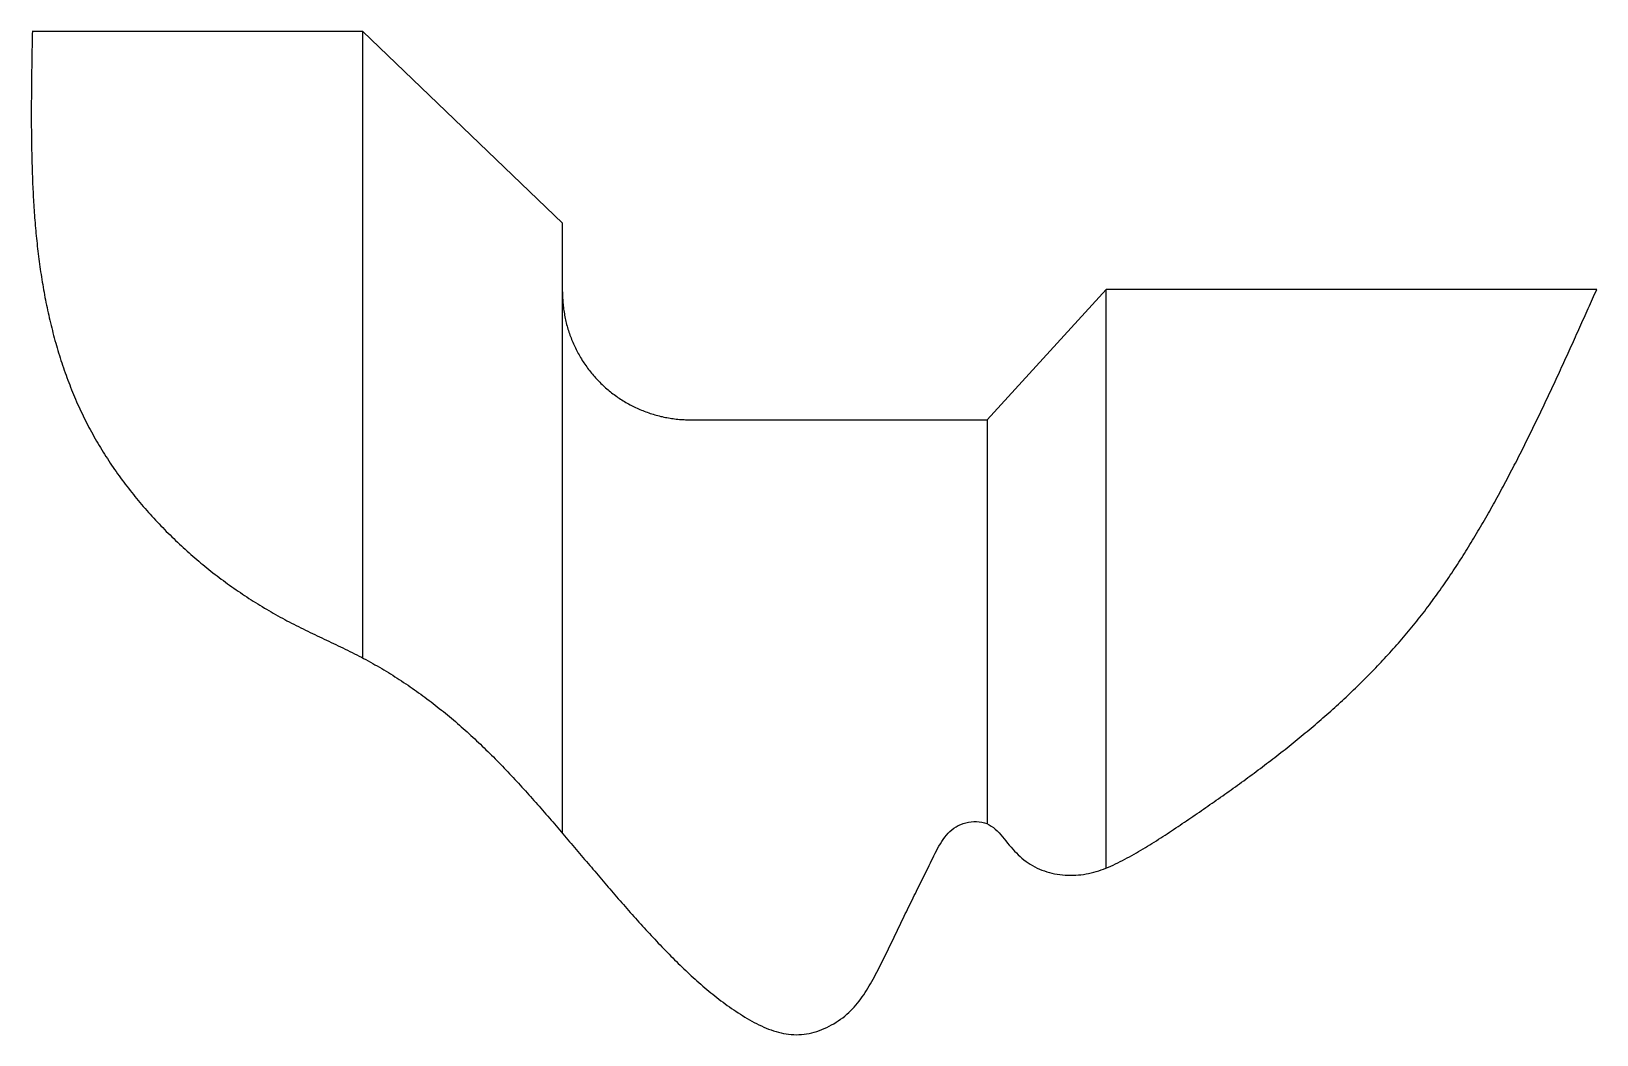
# Model space of a CAD drawing. Extents: x 0 to 920, y 0 to 461.
# Drawn here: x 836.51 to 861, y 92.48 to 108.17 of the extents above; entities that cross this region are included whole.
import ezdxf

# ---------------------------------------------------------------- set-up
doc = ezdxf.new("R2010")
doc.units = 0
doc.layers.get('0').update_dxf_attribs({"linetype": 'CONTINUOUS'})

msp = doc.modelspace()

# ---------------------------------------------------------------- linework, layer by layer
at = {"color": 2, "linetype": 'CONTINUOUS'}
for p, q in [((836.523, 108.007), (836.522, 107.967)), ((836.524, 108.088), (836.523, 108.048)), ((836.523, 108.048), (836.523, 108.007)), ((836.525, 108.129), (836.524, 108.088)), ((836.526, 108.169), (836.525, 108.129)), ((836.519, 107.805), (836.518, 107.764)), ((836.518, 107.764), (836.518, 107.724)), ((836.52, 107.845), (836.519, 107.805)), ((836.521, 107.926), (836.52, 107.886)), ((836.52, 107.886), (836.52, 107.845)), ((836.522, 107.967), (836.521, 107.926)), ((836.515, 107.521), (836.514, 107.481)), ((836.516, 107.602), (836.515, 107.562)), ((836.515, 107.562), (836.515, 107.521)), ((836.517, 107.683), (836.516, 107.643)), ((836.516, 107.643), (836.516, 107.602)), ((836.518, 107.724), (836.517, 107.683)), ((836.512, 107.278), (836.511, 107.238)), ((836.513, 107.359), (836.512, 107.319)), ((836.512, 107.319), (836.512, 107.278)), ((836.514, 107.44), (836.513, 107.4)), ((836.513, 107.4), (836.513, 107.359)), ((836.514, 107.481), (836.514, 107.44)), ((836.511, 107.116), (836.51, 107.076)), ((836.51, 107.076), (836.51, 107.035)), ((836.51, 107.035), (836.51, 106.995)), ((836.511, 107.238), (836.511, 107.197)), ((836.511, 107.197), (836.511, 107.157)), ((836.511, 107.157), (836.511, 107.116)), ((836.51, 106.995), (836.51, 106.954)), ((836.51, 106.954), (836.51, 106.914)), ((836.51, 106.914), (836.51, 106.873)), ((836.51, 106.873), (836.51, 106.833)), ((836.51, 106.833), (836.51, 106.792)), ((836.51, 106.792), (836.51, 106.752)), ((836.51, 106.752), (836.51, 106.711)), ((836.51, 106.711), (836.51, 106.671)), ((836.51, 106.671), (836.511, 106.63)), ((836.511, 106.63), (836.511, 106.589)), ((836.511, 106.589), (836.511, 106.549)), ((836.511, 106.549), (836.512, 106.508)), ((836.512, 106.508), (836.512, 106.468)), ((836.512, 106.468), (836.513, 106.427)), ((836.513, 106.427), (836.513, 106.387)), ((836.513, 106.387), (836.514, 106.346)), ((836.514, 106.346), (836.515, 106.306)), ((836.515, 106.306), (836.516, 106.265)), ((836.516, 106.265), (836.517, 106.225)), ((836.517, 106.225), (836.517, 106.184)), ((836.517, 106.184), (836.519, 106.144)), ((836.519, 106.144), (836.52, 106.103)), ((836.52, 106.103), (836.521, 106.063)), ((836.521, 106.063), (836.522, 106.022)), ((836.522, 106.022), (836.523, 105.982)), ((836.523, 105.982), (836.525, 105.941)), ((836.525, 105.941), (836.526, 105.901)), ((836.526, 105.901), (836.528, 105.86)), ((836.528, 105.86), (836.529, 105.82)), ((836.529, 105.82), (836.531, 105.779)), ((836.531, 105.779), (836.533, 105.739)), ((836.533, 105.739), (836.535, 105.698)), ((836.535, 105.698), (836.537, 105.658)), ((836.537, 105.658), (836.539, 105.617)), ((836.539, 105.617), (836.541, 105.577)), ((836.541, 105.577), (836.543, 105.536)), ((836.543, 105.536), (836.546, 105.496)), ((836.546, 105.496), (836.548, 105.455)), ((836.548, 105.455), (836.551, 105.415)), ((836.551, 105.415), (836.554, 105.374)), ((836.554, 105.374), (836.556, 105.334)), ((836.556, 105.334), (836.559, 105.294)), ((836.559, 105.294), (836.562, 105.253)), ((836.562, 105.253), (836.566, 105.213)), ((836.566, 105.213), (836.569, 105.172)), ((836.569, 105.172), (836.572, 105.132)), ((836.572, 105.132), (836.576, 105.091)), ((836.576, 105.091), (836.579, 105.051)), ((836.579, 105.051), (836.583, 105.011)), ((836.583, 105.011), (836.587, 104.97)), ((836.587, 104.97), (836.591, 104.93)), ((836.591, 104.93), (836.595, 104.89)), ((836.595, 104.89), (836.6, 104.849)), ((836.6, 104.849), (836.604, 104.809)), ((836.604, 104.809), (836.608, 104.769)), ((836.608, 104.769), (836.613, 104.729)), ((836.613, 104.729), (836.618, 104.688)), ((836.618, 104.688), (836.623, 104.648)), ((836.623, 104.648), (836.628, 104.608)), ((836.628, 104.608), (836.633, 104.568)), ((836.633, 104.568), (836.639, 104.527)), ((836.639, 104.527), (836.644, 104.487)), ((836.644, 104.487), (836.65, 104.447)), ((836.65, 104.447), (836.656, 104.407)), ((836.656, 104.407), (836.662, 104.367)), ((836.662, 104.367), (836.668, 104.327)), ((836.668, 104.327), (836.675, 104.287)), ((836.675, 104.287), (836.681, 104.247)), ((836.681, 104.247), (836.688, 104.207)), ((836.688, 104.207), (836.695, 104.167)), ((836.695, 104.167), (836.702, 104.127)), ((836.702, 104.127), (836.709, 104.087)), ((836.709, 104.087), (836.716, 104.047)), ((860.966, 104.058), (860.983, 104.095)), ((860.983, 104.095), (860.999, 104.132)), ((836.716, 104.047), (836.724, 104.007)), ((836.724, 104.007), (836.732, 103.967)), ((836.732, 103.967), (836.739, 103.927)), ((836.739, 103.927), (836.747, 103.887)), ((836.747, 103.887), (836.756, 103.847)), ((836.756, 103.847), (836.764, 103.808)), ((860.851, 103.799), (860.867, 103.836)), ((860.867, 103.836), (860.884, 103.873)), ((860.884, 103.873), (860.9, 103.91)), ((860.9, 103.91), (860.917, 103.947)), ((860.917, 103.947), (860.933, 103.984)), ((860.933, 103.984), (860.95, 104.021)), ((860.95, 104.021), (860.966, 104.058)), ((836.764, 103.808), (836.773, 103.768)), ((836.773, 103.768), (836.782, 103.728)), ((836.782, 103.728), (836.791, 103.689)), ((836.791, 103.689), (836.8, 103.649)), ((836.8, 103.649), (836.809, 103.609)), ((836.809, 103.609), (836.819, 103.57)), ((860.751, 103.578), (860.768, 103.615)), ((860.768, 103.615), (860.784, 103.652)), ((860.784, 103.652), (860.801, 103.688)), ((860.801, 103.688), (860.818, 103.725)), ((860.818, 103.725), (860.834, 103.762)), ((860.834, 103.762), (860.851, 103.799)), ((836.819, 103.57), (836.829, 103.53)), ((836.829, 103.53), (836.839, 103.491)), ((836.839, 103.491), (836.849, 103.452)), ((836.849, 103.452), (836.859, 103.412)), ((836.859, 103.412), (836.87, 103.373)), ((836.87, 103.373), (836.88, 103.334)), ((860.635, 103.319), (860.652, 103.356)), ((860.652, 103.356), (860.668, 103.393)), ((860.668, 103.393), (860.685, 103.43)), ((860.685, 103.43), (860.702, 103.467)), ((860.702, 103.467), (860.718, 103.504)), ((860.718, 103.504), (860.735, 103.541)), ((860.735, 103.541), (860.751, 103.578)), ((836.88, 103.334), (836.891, 103.294)), ((836.891, 103.294), (836.903, 103.255)), ((836.903, 103.255), (836.914, 103.216)), ((836.914, 103.216), (836.926, 103.177)), ((836.926, 103.177), (836.937, 103.138)), ((836.937, 103.138), (836.949, 103.099)), ((836.949, 103.099), (836.962, 103.061)), ((860.535, 103.098), (860.551, 103.135)), ((860.551, 103.135), (860.568, 103.172)), ((860.568, 103.172), (860.585, 103.209)), ((860.585, 103.209), (860.602, 103.245)), ((860.602, 103.245), (860.618, 103.282)), ((860.618, 103.282), (860.635, 103.319)), ((836.962, 103.061), (836.974, 103.022)), ((836.974, 103.022), (836.987, 102.983)), ((836.987, 102.983), (836.999, 102.945)), ((836.999, 102.945), (837.012, 102.906)), ((837.012, 102.906), (837.026, 102.868)), ((837.026, 102.868), (837.039, 102.829)), ((860.417, 102.84), (860.434, 102.877)), ((860.434, 102.877), (860.45, 102.914)), ((860.45, 102.914), (860.467, 102.951)), ((860.467, 102.951), (860.484, 102.987)), ((860.484, 102.987), (860.501, 103.024)), ((860.501, 103.024), (860.518, 103.061)), ((860.518, 103.061), (860.535, 103.098)), ((837.039, 102.829), (837.053, 102.791)), ((837.053, 102.791), (837.067, 102.753)), ((837.067, 102.753), (837.081, 102.715)), ((837.081, 102.715), (837.095, 102.677)), ((837.095, 102.677), (837.11, 102.639)), ((837.11, 102.639), (837.125, 102.601)), ((860.297, 102.583), (860.314, 102.62)), ((860.314, 102.62), (860.332, 102.657)), ((860.332, 102.657), (860.349, 102.693)), ((860.349, 102.693), (860.366, 102.73)), ((860.366, 102.73), (860.383, 102.767)), ((860.383, 102.767), (860.4, 102.804)), ((860.4, 102.804), (860.417, 102.84)), ((837.125, 102.601), (837.14, 102.564)), ((837.14, 102.564), (837.155, 102.526)), ((837.155, 102.526), (837.17, 102.488)), ((837.17, 102.488), (837.186, 102.451)), ((837.186, 102.451), (837.202, 102.414)), ((837.202, 102.414), (837.218, 102.376)), ((837.218, 102.376), (837.235, 102.339)), ((860.194, 102.363), (860.211, 102.4)), ((860.211, 102.4), (860.228, 102.436)), ((860.228, 102.436), (860.246, 102.473)), ((860.246, 102.473), (860.263, 102.51)), ((860.263, 102.51), (860.28, 102.546)), ((860.28, 102.546), (860.297, 102.583)), ((837.235, 102.339), (837.251, 102.302)), ((837.251, 102.302), (837.268, 102.265)), ((837.268, 102.265), (837.285, 102.229)), ((837.285, 102.229), (837.303, 102.192)), ((837.303, 102.192), (837.32, 102.155)), ((837.32, 102.155), (837.338, 102.119)), ((860.071, 102.107), (860.089, 102.144)), ((860.089, 102.144), (860.107, 102.18)), ((860.107, 102.18), (860.124, 102.217)), ((860.124, 102.217), (860.142, 102.253)), ((860.142, 102.253), (860.159, 102.29)), ((860.159, 102.29), (860.176, 102.327)), ((860.176, 102.327), (860.194, 102.363)), ((837.338, 102.119), (837.356, 102.083)), ((837.356, 102.083), (837.375, 102.046)), ((837.375, 102.046), (837.393, 102.01)), ((837.393, 102.01), (837.412, 101.974)), ((837.412, 101.974), (837.431, 101.939)), ((837.431, 101.939), (837.45, 101.903)), ((837.45, 101.903), (837.47, 101.867)), ((859.947, 101.852), (859.965, 101.889)), ((859.965, 101.889), (859.983, 101.925)), ((859.983, 101.925), (860, 101.961)), ((860, 101.961), (860.018, 101.998)), ((860.018, 101.998), (860.036, 102.034)), ((860.036, 102.034), (860.054, 102.071)), ((860.054, 102.071), (860.071, 102.107)), ((837.47, 101.867), (837.49, 101.832)), ((837.49, 101.832), (837.51, 101.797)), ((837.51, 101.797), (837.53, 101.761)), ((837.53, 101.761), (837.55, 101.726)), ((837.55, 101.726), (837.571, 101.691)), ((837.571, 101.691), (837.592, 101.657)), ((837.592, 101.657), (837.613, 101.622)), ((859.82, 101.598), (859.838, 101.634)), ((859.838, 101.634), (859.857, 101.671)), ((859.857, 101.671), (859.875, 101.707)), ((859.875, 101.707), (859.893, 101.743)), ((859.893, 101.743), (859.911, 101.78)), ((859.911, 101.78), (859.929, 101.816)), ((859.929, 101.816), (859.947, 101.852)), ((837.613, 101.622), (837.634, 101.587)), ((837.634, 101.587), (837.656, 101.553)), ((837.656, 101.553), (837.678, 101.519)), ((837.678, 101.519), (837.7, 101.485)), ((837.7, 101.485), (837.722, 101.451)), ((837.722, 101.451), (837.745, 101.417)), ((837.745, 101.417), (837.767, 101.383)), ((859.709, 101.381), (859.728, 101.417)), ((859.728, 101.417), (859.747, 101.453)), ((859.747, 101.453), (859.765, 101.49)), ((859.765, 101.49), (859.783, 101.526)), ((859.783, 101.526), (859.802, 101.562)), ((859.802, 101.562), (859.82, 101.598)), ((837.767, 101.383), (837.79, 101.349)), ((837.79, 101.349), (837.813, 101.316)), ((837.813, 101.316), (837.836, 101.283)), ((837.836, 101.283), (837.86, 101.249)), ((837.86, 101.249), (837.884, 101.216)), ((837.884, 101.216), (837.907, 101.183)), ((837.907, 101.183), (837.932, 101.151)), ((837.932, 101.151), (837.956, 101.118)), ((859.578, 101.129), (859.597, 101.165)), ((859.597, 101.165), (859.616, 101.201)), ((859.616, 101.201), (859.635, 101.237)), ((859.635, 101.237), (859.653, 101.273)), ((859.653, 101.273), (859.672, 101.309)), ((859.672, 101.309), (859.691, 101.345)), ((859.691, 101.345), (859.709, 101.381)), ((837.956, 101.118), (837.98, 101.085)), ((837.98, 101.085), (838.005, 101.053)), ((838.005, 101.053), (838.03, 101.021)), ((838.03, 101.021), (838.055, 100.989)), ((838.055, 100.989), (838.08, 100.957)), ((838.08, 100.957), (838.106, 100.925)), ((838.106, 100.925), (838.131, 100.893)), ((859.443, 100.879), (859.462, 100.914)), ((859.462, 100.914), (859.482, 100.95)), ((859.482, 100.95), (859.501, 100.986)), ((859.501, 100.986), (859.52, 101.021)), ((859.52, 101.021), (859.54, 101.057)), ((859.54, 101.057), (859.559, 101.093)), ((859.559, 101.093), (859.578, 101.129)), ((838.131, 100.893), (838.157, 100.862)), ((838.157, 100.862), (838.183, 100.83)), ((838.183, 100.83), (838.209, 100.799)), ((838.209, 100.799), (838.236, 100.768)), ((838.236, 100.768), (838.262, 100.737)), ((838.262, 100.737), (838.289, 100.706)), ((838.289, 100.706), (838.316, 100.676)), ((838.316, 100.676), (838.343, 100.645)), ((859.305, 100.63), (859.325, 100.665)), ((859.325, 100.665), (859.344, 100.701)), ((859.344, 100.701), (859.364, 100.736)), ((859.364, 100.736), (859.384, 100.772)), ((859.384, 100.772), (859.404, 100.807)), ((859.404, 100.807), (859.423, 100.843)), ((859.423, 100.843), (859.443, 100.879)), ((838.343, 100.645), (838.37, 100.615)), ((838.37, 100.615), (838.397, 100.585)), ((838.397, 100.585), (838.425, 100.555)), ((838.425, 100.555), (838.453, 100.525)), ((838.453, 100.525), (838.48, 100.495)), ((838.48, 100.495), (838.508, 100.465)), ((838.508, 100.465), (838.537, 100.436)), ((838.537, 100.436), (838.565, 100.407)), ((838.565, 100.407), (838.593, 100.377)), ((859.162, 100.384), (859.183, 100.419)), ((859.183, 100.419), (859.203, 100.454)), ((859.203, 100.454), (859.224, 100.489)), ((859.224, 100.489), (859.244, 100.524)), ((859.244, 100.524), (859.264, 100.559)), ((859.264, 100.559), (859.284, 100.595)), ((859.284, 100.595), (859.305, 100.63)), ((838.593, 100.377), (838.622, 100.348)), ((838.622, 100.348), (838.651, 100.32)), ((838.651, 100.32), (838.68, 100.291)), ((838.68, 100.291), (838.709, 100.262)), ((838.709, 100.262), (838.738, 100.234)), ((838.738, 100.234), (838.768, 100.206)), ((838.768, 100.206), (838.797, 100.178)), ((838.797, 100.178), (838.827, 100.15)), ((859.016, 100.14), (859.037, 100.174)), ((859.037, 100.174), (859.058, 100.209)), ((859.058, 100.209), (859.079, 100.244)), ((859.079, 100.244), (859.1, 100.279)), ((859.1, 100.279), (859.121, 100.314)), ((859.121, 100.314), (859.142, 100.349)), ((859.142, 100.349), (859.162, 100.384)), ((838.827, 100.15), (838.857, 100.122)), ((838.857, 100.122), (838.887, 100.095)), ((838.887, 100.095), (838.917, 100.067)), ((838.917, 100.067), (838.947, 100.04)), ((838.947, 100.04), (838.977, 100.013)), ((838.977, 100.013), (839.008, 99.986)), ((839.008, 99.986), (839.039, 99.959)), ((839.039, 99.959), (839.069, 99.932)), ((839.069, 99.932), (839.1, 99.906)), ((858.865, 99.899), (858.887, 99.933)), ((858.887, 99.933), (858.909, 99.968)), ((858.909, 99.968), (858.93, 100.002)), ((858.93, 100.002), (858.952, 100.036)), ((858.952, 100.036), (858.973, 100.071)), ((858.973, 100.071), (858.995, 100.105)), ((858.995, 100.105), (859.016, 100.14)), ((839.1, 99.906), (839.131, 99.88)), ((839.131, 99.88), (839.163, 99.853)), ((839.163, 99.853), (839.194, 99.827)), ((839.194, 99.827), (839.225, 99.802)), ((839.225, 99.802), (839.257, 99.776)), ((839.257, 99.776), (839.289, 99.751)), ((839.289, 99.751), (839.32, 99.725)), ((839.32, 99.725), (839.352, 99.7)), ((839.352, 99.7), (839.385, 99.675)), ((839.385, 99.675), (839.417, 99.65)), ((858.709, 99.662), (858.732, 99.696)), ((858.732, 99.696), (858.754, 99.729)), ((858.754, 99.729), (858.777, 99.763)), ((858.777, 99.763), (858.799, 99.797)), ((858.799, 99.797), (858.821, 99.831)), ((858.821, 99.831), (858.843, 99.865)), ((858.843, 99.865), (858.865, 99.899)), ((839.417, 99.65), (839.449, 99.626)), ((839.449, 99.626), (839.482, 99.601)), ((839.482, 99.601), (839.514, 99.577)), ((839.514, 99.577), (839.547, 99.553)), ((839.547, 99.553), (839.58, 99.529)), ((839.58, 99.529), (839.613, 99.505)), ((839.613, 99.505), (839.646, 99.482)), ((839.646, 99.482), (839.679, 99.458)), ((839.679, 99.458), (839.713, 99.435)), ((839.713, 99.435), (839.746, 99.412)), ((858.525, 99.395), (858.548, 99.429)), ((858.548, 99.429), (858.571, 99.462)), ((858.571, 99.462), (858.595, 99.495)), ((858.595, 99.495), (858.618, 99.528)), ((858.618, 99.528), (858.641, 99.561)), ((858.641, 99.561), (858.664, 99.595)), ((858.664, 99.595), (858.686, 99.628)), ((858.686, 99.628), (858.709, 99.662)), ((839.746, 99.412), (839.78, 99.389)), ((839.78, 99.389), (839.813, 99.366)), ((839.813, 99.366), (839.847, 99.344)), ((839.847, 99.344), (839.881, 99.322)), ((839.881, 99.322), (839.915, 99.299)), ((839.915, 99.299), (839.949, 99.277)), ((839.949, 99.277), (839.983, 99.256)), ((839.983, 99.256), (840.018, 99.234)), ((840.018, 99.234), (840.052, 99.213)), ((840.052, 99.213), (840.087, 99.191)), ((840.087, 99.191), (840.121, 99.17)), ((858.357, 99.167), (858.381, 99.199)), ((858.381, 99.199), (858.405, 99.232)), ((858.405, 99.232), (858.429, 99.264)), ((858.429, 99.264), (858.453, 99.297)), ((858.453, 99.297), (858.477, 99.33)), ((858.477, 99.33), (858.501, 99.363)), ((858.501, 99.363), (858.525, 99.395)), ((840.121, 99.17), (840.156, 99.149)), ((840.156, 99.149), (840.191, 99.129)), ((840.191, 99.129), (840.226, 99.108)), ((840.226, 99.108), (840.261, 99.088)), ((840.261, 99.088), (840.296, 99.068)), ((840.296, 99.068), (840.332, 99.048)), ((840.332, 99.048), (840.367, 99.028)), ((840.367, 99.028), (840.402, 99.008)), ((840.402, 99.008), (840.438, 98.989)), ((840.438, 98.989), (840.474, 98.97)), ((840.474, 98.97), (840.509, 98.951)), ((840.509, 98.951), (840.545, 98.932)), ((858.158, 98.911), (858.183, 98.943)), ((858.183, 98.943), (858.208, 98.975)), ((858.208, 98.975), (858.234, 99.006)), ((858.234, 99.006), (858.258, 99.038)), ((858.258, 99.038), (858.283, 99.07)), ((858.283, 99.07), (858.308, 99.102)), ((858.308, 99.102), (858.332, 99.135)), ((858.332, 99.135), (858.357, 99.167)), ((840.545, 98.932), (840.581, 98.913)), ((840.581, 98.913), (840.617, 98.895)), ((840.617, 98.895), (840.653, 98.876)), ((840.653, 98.876), (840.69, 98.858)), ((840.69, 98.858), (840.726, 98.84)), ((840.726, 98.84), (840.762, 98.822)), ((840.762, 98.822), (840.798, 98.804)), ((840.798, 98.804), (840.835, 98.786)), ((840.835, 98.786), (840.871, 98.768)), ((840.871, 98.768), (840.908, 98.751)), ((840.908, 98.751), (840.944, 98.733)), ((840.944, 98.733), (840.981, 98.716)), ((840.981, 98.716), (841.017, 98.698)), ((841.017, 98.698), (841.054, 98.681)), ((857.951, 98.662), (857.977, 98.693)), ((857.977, 98.693), (858.003, 98.724)), ((858.003, 98.724), (858.029, 98.755)), ((858.029, 98.755), (858.055, 98.786)), ((858.055, 98.786), (858.081, 98.817)), ((858.081, 98.817), (858.107, 98.849)), ((858.107, 98.849), (858.132, 98.88)), ((858.132, 98.88), (858.158, 98.911)), ((841.054, 98.681), (841.091, 98.664)), ((841.091, 98.664), (841.127, 98.646)), ((841.127, 98.646), (841.164, 98.629)), ((841.164, 98.629), (841.2, 98.611)), ((841.2, 98.611), (841.237, 98.594)), ((841.237, 98.594), (841.274, 98.577)), ((841.274, 98.577), (841.31, 98.559)), ((841.31, 98.559), (841.347, 98.542)), ((841.347, 98.542), (841.383, 98.524)), ((841.383, 98.524), (841.42, 98.506)), ((841.42, 98.506), (841.456, 98.489)), ((841.456, 98.489), (841.492, 98.471)), ((841.492, 98.471), (841.529, 98.453)), ((841.529, 98.453), (841.565, 98.434)), ((857.736, 98.42), (857.763, 98.45)), ((857.763, 98.45), (857.79, 98.48)), ((857.79, 98.48), (857.817, 98.51)), ((857.817, 98.51), (857.844, 98.54)), ((857.844, 98.54), (857.871, 98.571)), ((857.871, 98.571), (857.898, 98.601)), ((857.898, 98.601), (857.924, 98.632)), ((857.924, 98.632), (857.951, 98.662)), ((841.565, 98.434), (841.601, 98.416)), ((841.601, 98.416), (841.637, 98.397)), ((841.637, 98.397), (841.673, 98.379)), ((841.673, 98.379), (841.709, 98.36)), ((841.709, 98.36), (841.744, 98.341)), ((841.744, 98.341), (841.78, 98.321)), ((841.78, 98.321), (841.815, 98.302)), ((841.815, 98.302), (841.851, 98.282)), ((841.851, 98.282), (841.886, 98.262)), ((841.886, 98.262), (841.921, 98.242)), ((841.921, 98.242), (841.956, 98.222)), ((841.956, 98.222), (841.991, 98.201)), ((841.991, 98.201), (842.026, 98.18)), ((857.513, 98.184), (857.542, 98.213)), ((857.542, 98.213), (857.57, 98.242)), ((857.57, 98.242), (857.598, 98.271)), ((857.598, 98.271), (857.625, 98.301)), ((857.625, 98.301), (857.653, 98.331)), ((857.653, 98.331), (857.681, 98.36)), ((857.681, 98.36), (857.708, 98.39)), ((857.708, 98.39), (857.736, 98.42)), ((842.026, 98.18), (842.061, 98.16)), ((842.061, 98.16), (842.096, 98.138)), ((842.096, 98.138), (842.13, 98.117)), ((842.13, 98.117), (842.165, 98.096)), ((842.165, 98.096), (842.199, 98.074)), ((842.199, 98.074), (842.233, 98.052)), ((842.233, 98.052), (842.267, 98.03)), ((842.267, 98.03), (842.301, 98.008)), ((842.301, 98.008), (842.335, 97.985)), ((842.335, 97.985), (842.369, 97.963)), ((842.369, 97.963), (842.403, 97.94)), ((857.284, 97.953), (857.313, 97.982)), ((857.313, 97.982), (857.342, 98.01)), ((857.342, 98.01), (857.371, 98.039)), ((857.371, 98.039), (857.4, 98.068)), ((857.4, 98.068), (857.428, 98.097)), ((857.428, 98.097), (857.457, 98.125)), ((857.457, 98.125), (857.485, 98.154)), ((857.485, 98.154), (857.513, 98.184)), ((842.403, 97.94), (842.436, 97.917)), ((842.436, 97.917), (842.469, 97.894)), ((842.469, 97.894), (842.503, 97.871)), ((842.503, 97.871), (842.536, 97.847)), ((842.536, 97.847), (842.569, 97.824)), ((842.569, 97.824), (842.602, 97.8)), ((842.602, 97.8), (842.635, 97.776)), ((842.635, 97.776), (842.668, 97.752)), ((842.668, 97.752), (842.7, 97.728)), ((842.7, 97.728), (842.733, 97.703)), ((857.02, 97.702), (857.049, 97.729)), ((857.049, 97.729), (857.079, 97.757)), ((857.079, 97.757), (857.109, 97.785)), ((857.109, 97.785), (857.138, 97.813)), ((857.138, 97.813), (857.168, 97.841)), ((857.168, 97.841), (857.197, 97.869)), ((857.197, 97.869), (857.226, 97.897)), ((857.226, 97.897), (857.255, 97.925)), ((857.255, 97.925), (857.284, 97.953)), ((842.733, 97.703), (842.765, 97.679)), ((842.765, 97.679), (842.797, 97.654)), ((842.797, 97.654), (842.829, 97.629)), ((842.829, 97.629), (842.861, 97.604)), ((842.861, 97.604), (842.893, 97.579)), ((842.893, 97.579), (842.925, 97.553)), ((842.925, 97.553), (842.957, 97.528)), ((842.957, 97.528), (842.988, 97.502)), ((842.988, 97.502), (843.02, 97.476)), ((843.02, 97.476), (843.051, 97.45)), ((856.748, 97.457), (856.778, 97.484)), ((856.778, 97.484), (856.809, 97.511)), ((856.809, 97.511), (856.839, 97.538)), ((856.839, 97.538), (856.869, 97.565)), ((856.869, 97.565), (856.9, 97.592)), ((856.9, 97.592), (856.93, 97.619)), ((856.93, 97.619), (856.96, 97.647)), ((856.96, 97.647), (856.99, 97.674)), ((856.99, 97.674), (857.02, 97.702)), ((843.051, 97.45), (843.082, 97.424)), ((843.082, 97.424), (843.113, 97.398)), ((843.113, 97.398), (843.144, 97.372)), ((843.144, 97.372), (843.175, 97.345)), ((843.175, 97.345), (843.206, 97.319)), ((843.206, 97.319), (843.236, 97.292)), ((843.236, 97.292), (843.267, 97.265)), ((843.267, 97.265), (843.297, 97.238)), ((843.297, 97.238), (843.327, 97.211)), ((856.47, 97.22), (856.501, 97.246)), ((856.501, 97.246), (856.532, 97.272)), ((856.532, 97.272), (856.563, 97.298)), ((856.563, 97.298), (856.594, 97.324)), ((856.594, 97.324), (856.625, 97.351)), ((856.625, 97.351), (856.656, 97.377)), ((856.656, 97.377), (856.687, 97.404)), ((856.687, 97.404), (856.717, 97.43)), ((856.717, 97.43), (856.748, 97.457)), ((843.327, 97.211), (843.357, 97.184)), ((843.357, 97.184), (843.387, 97.156)), ((843.387, 97.156), (843.417, 97.129)), ((843.417, 97.129), (843.447, 97.101)), ((843.447, 97.101), (843.476, 97.074)), ((843.476, 97.074), (843.506, 97.046)), ((843.506, 97.046), (843.535, 97.018)), ((843.535, 97.018), (843.564, 96.99)), ((843.564, 96.99), (843.594, 96.962)), ((856.155, 96.963), (856.187, 96.989)), ((856.187, 96.989), (856.219, 97.014)), ((856.219, 97.014), (856.25, 97.039)), ((856.25, 97.039), (856.282, 97.065)), ((856.282, 97.065), (856.313, 97.091)), ((856.313, 97.091), (856.345, 97.116)), ((856.345, 97.116), (856.376, 97.142)), ((856.376, 97.142), (856.408, 97.168)), ((856.408, 97.168), (856.439, 97.194)), ((856.439, 97.194), (856.47, 97.22)), ((843.594, 96.962), (843.623, 96.933)), ((843.623, 96.933), (843.652, 96.905)), ((843.652, 96.905), (843.68, 96.877)), ((843.68, 96.877), (843.709, 96.848)), ((843.709, 96.848), (843.738, 96.819)), ((843.738, 96.819), (843.766, 96.791)), ((843.766, 96.791), (843.795, 96.762)), ((843.795, 96.762), (843.823, 96.733)), ((843.823, 96.733), (843.852, 96.704)), ((855.835, 96.715), (855.867, 96.739)), ((855.867, 96.739), (855.899, 96.764)), ((855.899, 96.764), (855.932, 96.789)), ((855.932, 96.789), (855.964, 96.813)), ((855.964, 96.813), (855.996, 96.838)), ((855.996, 96.838), (856.028, 96.863)), ((856.028, 96.863), (856.06, 96.888)), ((856.06, 96.888), (856.092, 96.913)), ((856.092, 96.913), (856.123, 96.938)), ((856.123, 96.938), (856.155, 96.963)), ((843.852, 96.704), (843.88, 96.675)), ((843.88, 96.675), (843.908, 96.645)), ((843.908, 96.645), (843.936, 96.616)), ((843.936, 96.616), (843.964, 96.587)), ((843.964, 96.587), (843.992, 96.557)), ((843.992, 96.557), (844.019, 96.528)), ((844.019, 96.528), (844.047, 96.498)), ((844.047, 96.498), (844.075, 96.468)), ((855.51, 96.472), (855.542, 96.496)), ((855.542, 96.496), (855.575, 96.52)), ((855.575, 96.52), (855.608, 96.544)), ((855.608, 96.544), (855.64, 96.568)), ((855.64, 96.568), (855.673, 96.593)), ((855.673, 96.593), (855.705, 96.617)), ((855.705, 96.617), (855.738, 96.641)), ((855.738, 96.641), (855.77, 96.666)), ((855.77, 96.666), (855.803, 96.69)), ((855.803, 96.69), (855.835, 96.715)), ((844.075, 96.468), (844.102, 96.439)), ((844.102, 96.439), (844.13, 96.409)), ((844.13, 96.409), (844.157, 96.379)), ((844.157, 96.379), (844.185, 96.349)), ((844.185, 96.349), (844.212, 96.319)), ((844.212, 96.319), (844.239, 96.289)), ((844.239, 96.289), (844.266, 96.259)), ((844.266, 96.259), (844.293, 96.229)), ((855.181, 96.236), (855.214, 96.259)), ((855.214, 96.259), (855.247, 96.282)), ((855.247, 96.282), (855.28, 96.306)), ((855.28, 96.306), (855.313, 96.33)), ((855.313, 96.33), (855.346, 96.353)), ((855.346, 96.353), (855.379, 96.377)), ((855.379, 96.377), (855.411, 96.401)), ((855.411, 96.401), (855.444, 96.424)), ((855.444, 96.424), (855.477, 96.448)), ((855.477, 96.448), (855.51, 96.472)), ((844.293, 96.229), (844.32, 96.199)), ((844.32, 96.199), (844.347, 96.168)), ((844.347, 96.168), (844.374, 96.138)), ((844.374, 96.138), (844.401, 96.108)), ((844.401, 96.108), (844.428, 96.077)), ((844.428, 96.077), (844.455, 96.047)), ((844.455, 96.047), (844.482, 96.016)), ((844.482, 96.016), (844.508, 95.986)), ((854.816, 95.981), (854.849, 96.004)), ((854.849, 96.004), (854.882, 96.027)), ((854.882, 96.027), (854.916, 96.05)), ((854.916, 96.05), (854.949, 96.073)), ((854.949, 96.073), (854.982, 96.096)), ((854.982, 96.096), (855.015, 96.119)), ((855.015, 96.119), (855.048, 96.142)), ((855.048, 96.142), (855.082, 96.165)), ((855.082, 96.165), (855.115, 96.189)), ((855.115, 96.189), (855.148, 96.212)), ((855.148, 96.212), (855.181, 96.236)), ((844.508, 95.986), (844.535, 95.955)), ((844.535, 95.955), (844.561, 95.925)), ((844.561, 95.925), (844.588, 95.894)), ((844.588, 95.894), (844.615, 95.863)), ((844.615, 95.863), (844.641, 95.833)), ((844.641, 95.833), (844.668, 95.802)), ((844.668, 95.802), (844.694, 95.771)), ((844.694, 95.771), (844.72, 95.741)), ((851.012, 95.746), (851.05, 95.763)), ((851.05, 95.763), (851.089, 95.778)), ((851.089, 95.778), (851.13, 95.79)), ((851.13, 95.79), (851.171, 95.799)), ((851.171, 95.799), (851.213, 95.805)), ((851.213, 95.805), (851.256, 95.808)), ((851.256, 95.808), (851.298, 95.809)), ((851.298, 95.809), (851.34, 95.805)), ((851.34, 95.805), (851.38, 95.799)), ((851.38, 95.799), (851.42, 95.789)), ((851.42, 95.789), (851.458, 95.776)), ((851.458, 95.776), (851.494, 95.759)), ((851.494, 95.759), (851.528, 95.739)), ((854.449, 95.73), (854.482, 95.753)), ((854.482, 95.753), (854.516, 95.776)), ((854.516, 95.776), (854.549, 95.798)), ((854.549, 95.798), (854.582, 95.821)), ((854.582, 95.821), (854.616, 95.844)), ((854.616, 95.844), (854.649, 95.866)), ((854.649, 95.866), (854.683, 95.889)), ((854.683, 95.889), (854.716, 95.912)), ((854.716, 95.912), (854.749, 95.935)), ((854.749, 95.935), (854.783, 95.958)), ((854.783, 95.958), (854.816, 95.981)), ((844.72, 95.741), (844.747, 95.71)), ((844.747, 95.71), (844.773, 95.679)), ((844.773, 95.679), (844.799, 95.648)), ((844.799, 95.648), (844.826, 95.617)), ((844.826, 95.617), (844.852, 95.586)), ((844.852, 95.586), (844.878, 95.556)), ((844.878, 95.556), (844.904, 95.525)), ((844.904, 95.525), (844.931, 95.494)), ((850.753, 95.496), (850.776, 95.53)), ((850.776, 95.53), (850.8, 95.563)), ((850.8, 95.563), (850.826, 95.595)), ((850.826, 95.595), (850.853, 95.625)), ((850.853, 95.625), (850.881, 95.653)), ((850.881, 95.653), (850.911, 95.679)), ((850.911, 95.679), (850.943, 95.704)), ((850.943, 95.704), (850.977, 95.726)), ((850.977, 95.726), (851.012, 95.746)), ((851.528, 95.739), (851.56, 95.716)), ((851.56, 95.716), (851.591, 95.69)), ((851.591, 95.69), (851.62, 95.662)), ((851.62, 95.662), (851.649, 95.633)), ((851.649, 95.633), (851.676, 95.602)), ((851.676, 95.602), (851.704, 95.57)), ((851.704, 95.57), (851.73, 95.537)), ((851.73, 95.537), (851.757, 95.505)), ((854.076, 95.487), (854.11, 95.509)), ((854.11, 95.509), (854.145, 95.531)), ((854.145, 95.531), (854.179, 95.553)), ((854.179, 95.553), (854.213, 95.575)), ((854.213, 95.575), (854.247, 95.597)), ((854.247, 95.597), (854.28, 95.619)), ((854.28, 95.619), (854.314, 95.641)), ((854.314, 95.641), (854.348, 95.663)), ((854.348, 95.663), (854.381, 95.685)), ((854.381, 95.685), (854.415, 95.708)), ((854.415, 95.708), (854.449, 95.73)), ((844.931, 95.494), (844.957, 95.463)), ((844.957, 95.463), (844.983, 95.432)), ((844.983, 95.432), (845.009, 95.401)), ((845.009, 95.401), (845.036, 95.37)), ((845.036, 95.37), (845.062, 95.34)), ((845.062, 95.34), (845.088, 95.309)), ((845.088, 95.309), (845.114, 95.278)), ((845.114, 95.278), (845.14, 95.247)), ((850.612, 95.237), (850.631, 95.275)), ((850.631, 95.275), (850.65, 95.313)), ((850.65, 95.313), (850.669, 95.351)), ((850.669, 95.351), (850.689, 95.388)), ((850.689, 95.388), (850.709, 95.425)), ((850.709, 95.425), (850.731, 95.461)), ((850.731, 95.461), (850.753, 95.496)), ((851.757, 95.505), (851.783, 95.472)), ((851.783, 95.472), (851.81, 95.44)), ((851.81, 95.44), (851.837, 95.408)), ((851.837, 95.408), (851.864, 95.377)), ((851.864, 95.377), (851.892, 95.347)), ((851.892, 95.347), (851.92, 95.318)), ((851.92, 95.318), (851.949, 95.289)), ((851.949, 95.289), (851.978, 95.262)), ((853.691, 95.259), (853.727, 95.279)), ((853.727, 95.279), (853.762, 95.299)), ((853.762, 95.299), (853.798, 95.319)), ((853.798, 95.319), (853.833, 95.34)), ((853.833, 95.34), (853.868, 95.36)), ((853.868, 95.36), (853.903, 95.381)), ((853.903, 95.381), (853.938, 95.402)), ((853.938, 95.402), (853.973, 95.423)), ((853.973, 95.423), (854.007, 95.445)), ((854.007, 95.445), (854.042, 95.466)), ((854.042, 95.466), (854.076, 95.487)), ((845.14, 95.247), (845.166, 95.216)), ((845.166, 95.216), (845.193, 95.185)), ((845.193, 95.185), (845.219, 95.154)), ((845.219, 95.154), (845.245, 95.123)), ((845.245, 95.123), (845.271, 95.093)), ((845.271, 95.093), (845.297, 95.062)), ((845.297, 95.062), (845.324, 95.031)), ((845.324, 95.031), (845.35, 95)), ((850.502, 95.012), (850.521, 95.049)), ((850.521, 95.049), (850.539, 95.086)), ((850.539, 95.086), (850.557, 95.124)), ((850.557, 95.124), (850.575, 95.161)), ((850.575, 95.161), (850.594, 95.199)), ((850.594, 95.199), (850.612, 95.237)), ((851.978, 95.262), (852.008, 95.235)), ((852.008, 95.235), (852.039, 95.209)), ((852.039, 95.209), (852.071, 95.185)), ((852.071, 95.185), (852.104, 95.162)), ((852.104, 95.162), (852.137, 95.14)), ((852.137, 95.14), (852.172, 95.119)), ((852.172, 95.119), (852.207, 95.1)), ((852.207, 95.1), (852.244, 95.082)), ((852.244, 95.082), (852.281, 95.065)), ((852.281, 95.065), (852.319, 95.05)), ((852.319, 95.05), (852.358, 95.036)), ((852.358, 95.036), (852.397, 95.023)), ((852.397, 95.023), (852.437, 95.012)), ((853.13, 95.017), (853.169, 95.028)), ((853.169, 95.028), (853.208, 95.04)), ((853.208, 95.04), (853.246, 95.053)), ((853.246, 95.053), (853.284, 95.066)), ((853.284, 95.066), (853.322, 95.081)), ((853.322, 95.081), (853.36, 95.096)), ((853.36, 95.096), (853.398, 95.112)), ((853.398, 95.112), (853.435, 95.129)), ((853.435, 95.129), (853.472, 95.146)), ((853.472, 95.146), (853.509, 95.164)), ((853.509, 95.164), (853.546, 95.182)), ((853.546, 95.182), (853.582, 95.201)), ((853.582, 95.201), (853.619, 95.22)), ((853.619, 95.22), (853.655, 95.239)), ((853.655, 95.239), (853.691, 95.259)), ((845.35, 95), (845.376, 94.969)), ((845.376, 94.969), (845.402, 94.938)), ((845.402, 94.938), (845.429, 94.908)), ((845.429, 94.908), (845.455, 94.877)), ((845.455, 94.877), (845.481, 94.846)), ((845.481, 94.846), (845.508, 94.815)), ((845.508, 94.815), (845.534, 94.784)), ((845.534, 94.784), (845.561, 94.754)), ((850.376, 94.758), (850.394, 94.794)), ((850.394, 94.794), (850.412, 94.83)), ((850.412, 94.83), (850.43, 94.866)), ((850.43, 94.866), (850.448, 94.902)), ((850.448, 94.902), (850.466, 94.939)), ((850.466, 94.939), (850.484, 94.975)), ((850.484, 94.975), (850.502, 95.012)), ((852.437, 95.012), (852.477, 95.002)), ((852.477, 95.002), (852.518, 94.993)), ((852.518, 94.993), (852.559, 94.986)), ((852.559, 94.986), (852.6, 94.979)), ((852.6, 94.979), (852.641, 94.975)), ((852.641, 94.975), (852.683, 94.971)), ((852.683, 94.971), (852.724, 94.969)), ((852.724, 94.969), (852.766, 94.968)), ((852.766, 94.968), (852.807, 94.968)), ((852.807, 94.968), (852.848, 94.97)), ((852.848, 94.97), (852.89, 94.973)), ((852.89, 94.973), (852.93, 94.977)), ((852.93, 94.977), (852.971, 94.983)), ((852.971, 94.983), (853.011, 94.99)), ((853.011, 94.99), (853.051, 94.998)), ((853.051, 94.998), (853.09, 95.007)), ((853.09, 95.007), (853.13, 95.017)), ((845.561, 94.754), (845.587, 94.723)), ((845.587, 94.723), (845.614, 94.692)), ((845.614, 94.692), (845.64, 94.662)), ((845.64, 94.662), (845.667, 94.631)), ((845.667, 94.631), (845.693, 94.6)), ((845.693, 94.6), (845.72, 94.57)), ((845.72, 94.57), (845.747, 94.539)), ((845.747, 94.539), (845.773, 94.509)), ((850.252, 94.507), (850.27, 94.542)), ((850.27, 94.542), (850.288, 94.578)), ((850.288, 94.578), (850.305, 94.614)), ((850.305, 94.614), (850.323, 94.65)), ((850.323, 94.65), (850.341, 94.686)), ((850.341, 94.686), (850.359, 94.722)), ((850.359, 94.722), (850.376, 94.758)), ((845.773, 94.509), (845.8, 94.478)), ((845.8, 94.478), (845.827, 94.448)), ((845.827, 94.448), (845.854, 94.417)), ((845.854, 94.417), (845.881, 94.387)), ((845.881, 94.387), (845.908, 94.356)), ((845.908, 94.356), (845.935, 94.326)), ((845.935, 94.326), (845.962, 94.296)), ((845.962, 94.296), (845.989, 94.266)), ((850.13, 94.255), (850.148, 94.291)), ((850.148, 94.291), (850.165, 94.327)), ((850.165, 94.327), (850.182, 94.363)), ((850.182, 94.363), (850.2, 94.399)), ((850.2, 94.399), (850.217, 94.435)), ((850.217, 94.435), (850.235, 94.471)), ((850.235, 94.471), (850.252, 94.507)), ((845.989, 94.266), (846.016, 94.236)), ((846.016, 94.236), (846.043, 94.205)), ((846.043, 94.205), (846.071, 94.175)), ((846.071, 94.175), (846.098, 94.145)), ((846.098, 94.145), (846.126, 94.115)), ((846.126, 94.115), (846.153, 94.086)), ((846.153, 94.086), (846.181, 94.056)), ((846.181, 94.056), (846.208, 94.026)), ((850.026, 94.037), (850.043, 94.073)), ((850.043, 94.073), (850.06, 94.11)), ((850.06, 94.11), (850.078, 94.146)), ((850.078, 94.146), (850.095, 94.182)), ((850.095, 94.182), (850.113, 94.219)), ((850.113, 94.219), (850.13, 94.255)), ((846.208, 94.026), (846.236, 93.996)), ((846.236, 93.996), (846.264, 93.967)), ((846.264, 93.967), (846.291, 93.937)), ((846.291, 93.937), (846.319, 93.908)), ((846.319, 93.908), (846.347, 93.879)), ((846.347, 93.879), (846.375, 93.85)), ((846.375, 93.85), (846.403, 93.82)), ((846.403, 93.82), (846.432, 93.791)), ((849.902, 93.781), (849.92, 93.817)), ((849.92, 93.817), (849.938, 93.854)), ((849.938, 93.854), (849.955, 93.891)), ((849.955, 93.891), (849.973, 93.927)), ((849.973, 93.927), (849.991, 93.964)), ((849.991, 93.964), (850.008, 94)), ((850.008, 94), (850.026, 94.037)), ((846.432, 93.791), (846.46, 93.763)), ((846.46, 93.763), (846.488, 93.734)), ((846.488, 93.734), (846.517, 93.705)), ((846.517, 93.705), (846.545, 93.676)), ((846.545, 93.676), (846.574, 93.648)), ((846.574, 93.648), (846.602, 93.62)), ((846.602, 93.62), (846.631, 93.591)), ((846.631, 93.591), (846.66, 93.563)), ((846.66, 93.563), (846.689, 93.535)), ((849.775, 93.525), (849.793, 93.562)), ((849.793, 93.562), (849.812, 93.598)), ((849.812, 93.598), (849.83, 93.635)), ((849.83, 93.635), (849.848, 93.671)), ((849.848, 93.671), (849.866, 93.708)), ((849.866, 93.708), (849.884, 93.744)), ((849.884, 93.744), (849.902, 93.781)), ((846.689, 93.535), (846.718, 93.507)), ((846.718, 93.507), (846.747, 93.479)), ((846.747, 93.479), (846.776, 93.452)), ((846.776, 93.452), (846.805, 93.424)), ((846.805, 93.424), (846.835, 93.397)), ((846.835, 93.397), (846.865, 93.37)), ((846.865, 93.37), (846.894, 93.343)), ((846.894, 93.343), (846.924, 93.316)), ((846.924, 93.316), (846.954, 93.289)), ((849.64, 93.273), (849.66, 93.308)), ((849.66, 93.308), (849.68, 93.344)), ((849.68, 93.344), (849.7, 93.38)), ((849.7, 93.38), (849.719, 93.416)), ((849.719, 93.416), (849.738, 93.453)), ((849.738, 93.453), (849.756, 93.489)), ((849.756, 93.489), (849.775, 93.525)), ((846.954, 93.289), (846.985, 93.263)), ((846.985, 93.263), (847.015, 93.236)), ((847.015, 93.236), (847.046, 93.21)), ((847.046, 93.21), (847.076, 93.184)), ((847.076, 93.184), (847.107, 93.158)), ((847.107, 93.158), (847.139, 93.132)), ((847.139, 93.132), (847.17, 93.107)), ((847.17, 93.107), (847.202, 93.082)), ((847.202, 93.082), (847.234, 93.057)), ((849.486, 93.034), (849.51, 93.067)), ((849.51, 93.067), (849.533, 93.1)), ((849.533, 93.1), (849.556, 93.134)), ((849.556, 93.134), (849.578, 93.168)), ((849.578, 93.168), (849.599, 93.203)), ((849.599, 93.203), (849.62, 93.238)), ((849.62, 93.238), (849.64, 93.273)), ((847.234, 93.057), (847.266, 93.032)), ((847.266, 93.032), (847.298, 93.007)), ((847.298, 93.007), (847.331, 92.983)), ((847.331, 92.983), (847.364, 92.958)), ((847.364, 92.958), (847.397, 92.934)), ((847.397, 92.934), (847.43, 92.911)), ((847.43, 92.911), (847.464, 92.887)), ((847.464, 92.887), (847.498, 92.864)), ((847.498, 92.864), (847.532, 92.841)), ((847.532, 92.841), (847.567, 92.818)), ((847.567, 92.818), (847.602, 92.795)), ((849.267, 92.794), (849.298, 92.821)), ((849.298, 92.821), (849.327, 92.849)), ((849.327, 92.849), (849.356, 92.878)), ((849.356, 92.878), (849.384, 92.908)), ((849.384, 92.908), (849.41, 92.939)), ((849.41, 92.939), (849.436, 92.97)), ((849.436, 92.97), (849.462, 93.002)), ((849.462, 93.002), (849.486, 93.034)), ((847.602, 92.795), (847.637, 92.773)), ((847.637, 92.773), (847.673, 92.751)), ((847.673, 92.751), (847.709, 92.73)), ((847.709, 92.73), (847.745, 92.708)), ((847.745, 92.708), (847.782, 92.688)), ((847.782, 92.688), (847.819, 92.668)), ((847.819, 92.668), (847.856, 92.648)), ((847.856, 92.648), (847.893, 92.63)), ((847.893, 92.63), (847.931, 92.612)), ((847.931, 92.612), (847.969, 92.595)), ((847.969, 92.595), (848.007, 92.578)), ((848.007, 92.578), (848.045, 92.563)), ((848.877, 92.555), (848.916, 92.571)), ((848.916, 92.571), (848.954, 92.589)), ((848.954, 92.589), (848.991, 92.607)), ((848.991, 92.607), (849.028, 92.627)), ((849.028, 92.627), (849.064, 92.647)), ((849.064, 92.647), (849.1, 92.669)), ((849.1, 92.669), (849.135, 92.692)), ((849.135, 92.692), (849.169, 92.716)), ((849.169, 92.716), (849.203, 92.741)), ((849.203, 92.741), (849.235, 92.767)), ((849.235, 92.767), (849.267, 92.794)), ((848.045, 92.563), (848.084, 92.549)), ((848.084, 92.549), (848.122, 92.535)), ((848.122, 92.535), (848.161, 92.523)), ((848.161, 92.523), (848.2, 92.512)), ((848.2, 92.512), (848.24, 92.503)), ((848.24, 92.503), (848.279, 92.494)), ((848.279, 92.494), (848.319, 92.488)), ((848.319, 92.488), (848.358, 92.482)), ((848.358, 92.482), (848.398, 92.478)), ((848.398, 92.478), (848.438, 92.476)), ((848.438, 92.476), (848.478, 92.475)), ((848.478, 92.475), (848.519, 92.476)), ((848.519, 92.476), (848.559, 92.478)), ((848.559, 92.478), (848.599, 92.483)), ((848.599, 92.483), (848.639, 92.489)), ((848.639, 92.489), (848.679, 92.496)), ((848.679, 92.496), (848.719, 92.505)), ((848.719, 92.505), (848.759, 92.515)), ((848.759, 92.515), (848.799, 92.527)), ((848.799, 92.527), (848.838, 92.541)), ((848.838, 92.541), (848.877, 92.555))]:
    msp.add_line(p, q, dxfattribs=at)
at = {"color": 7, "linetype": 'CONTINUOUS'}
for p, q in [((841.696, 108.169), (836.525, 108.169)), ((841.696, 108.169), (844.819, 105.169)), ((841.696, 98.367), (841.696, 108.169)), ((844.819, 95.625), (844.819, 105.169)), ((851.463, 102.093), (853.323, 104.132)), ((860.999, 104.132), (853.323, 104.132)), ((853.323, 95.09), (853.323, 104.132)), ((846.819, 102.093), (851.463, 102.093)), ((851.463, 102.093), (851.463, 95.774))]:
    msp.add_line(p, q, dxfattribs=at)
msp.add_polyline3d([(844.819, 104.093, 0), (844.819, 104.068, 0), (844.82, 104.044, 0), (844.821, 104.019, 0), (844.822, 103.995, 0), (844.823, 103.97, 0), (844.825, 103.946, 0), (844.827, 103.921, 0), (844.829, 103.897, 0), (844.831, 103.873, 0), (844.834, 103.848, 0), (844.837, 103.824, 0), (844.841, 103.8, 0), (844.845, 103.775, 0), (844.849, 103.751, 0), (844.853, 103.727, 0), (844.858, 103.703, 0), (844.863, 103.679, 0), (844.868, 103.655, 0), (844.873, 103.631, 0), (844.879, 103.607, 0), (844.885, 103.583, 0), (844.892, 103.56, 0), (844.898, 103.536, 0), (844.905, 103.512, 0), (844.913, 103.489, 0), (844.92, 103.466, 0), (844.928, 103.442, 0), (844.936, 103.419, 0), (844.945, 103.396, 0), (844.953, 103.373, 0), (844.962, 103.35, 0), (844.971, 103.328, 0), (844.981, 103.305, 0), (844.991, 103.283, 0), (845.001, 103.26, 0), (845.011, 103.238, 0), (845.022, 103.216, 0), (845.033, 103.194, 0), (845.044, 103.172, 0), (845.055, 103.15, 0), (845.067, 103.129, 0), (845.079, 103.107, 0), (845.091, 103.086, 0), (845.104, 103.065, 0), (845.117, 103.044, 0), (845.13, 103.023, 0), (845.143, 103.002, 0), (845.156, 102.982, 0), (845.17, 102.962, 0), (845.184, 102.941, 0), (845.198, 102.921, 0), (845.213, 102.902, 0), (845.228, 102.882, 0), (845.243, 102.863, 0), (845.258, 102.843, 0), (845.273, 102.824, 0), (845.289, 102.805, 0), (845.305, 102.787, 0), (845.321, 102.768, 0), (845.337, 102.75, 0), (845.354, 102.732, 0), (845.371, 102.714, 0), (845.388, 102.696, 0), (845.405, 102.679, 0), (845.422, 102.662, 0), (845.44, 102.645, 0), (845.458, 102.628, 0), (845.476, 102.611, 0), (845.494, 102.595, 0), (845.513, 102.579, 0), (845.532, 102.563, 0), (845.55, 102.547, 0), (845.57, 102.532, 0), (845.589, 102.516, 0), (845.608, 102.501, 0), (845.628, 102.487, 0), (845.648, 102.472, 0), (845.668, 102.458, 0), (845.688, 102.444, 0), (845.708, 102.43, 0), (845.729, 102.417, 0), (845.749, 102.403, 0), (845.77, 102.39, 0), (845.791, 102.378, 0), (845.812, 102.365, 0), (845.833, 102.353, 0), (845.855, 102.341, 0), (845.876, 102.329, 0), (845.898, 102.318, 0), (845.92, 102.307, 0), (845.942, 102.296, 0), (845.964, 102.285, 0), (845.986, 102.275, 0), (846.009, 102.265, 0), (846.031, 102.255, 0), (846.054, 102.245, 0), (846.077, 102.236, 0), (846.099, 102.227, 0), (846.122, 102.218, 0), (846.145, 102.21, 0), (846.169, 102.202, 0), (846.192, 102.194, 0), (846.215, 102.186, 0), (846.239, 102.179, 0), (846.262, 102.172, 0), (846.286, 102.165, 0), (846.309, 102.159, 0), (846.333, 102.153, 0), (846.357, 102.147, 0), (846.381, 102.142, 0), (846.405, 102.136, 0), (846.429, 102.131, 0), (846.453, 102.127, 0), (846.477, 102.122, 0), (846.502, 102.118, 0), (846.526, 102.115, 0), (846.55, 102.111, 0), (846.574, 102.108, 0), (846.599, 102.105, 0), (846.623, 102.103, 0), (846.648, 102.1, 0), (846.672, 102.098, 0), (846.697, 102.097, 0), (846.721, 102.095, 0), (846.746, 102.094, 0), (846.77, 102.094, 0), (846.795, 102.093, 0), (846.819, 102.093, 0)], dxfattribs=at)

doc.saveas('drawing.dxf')
